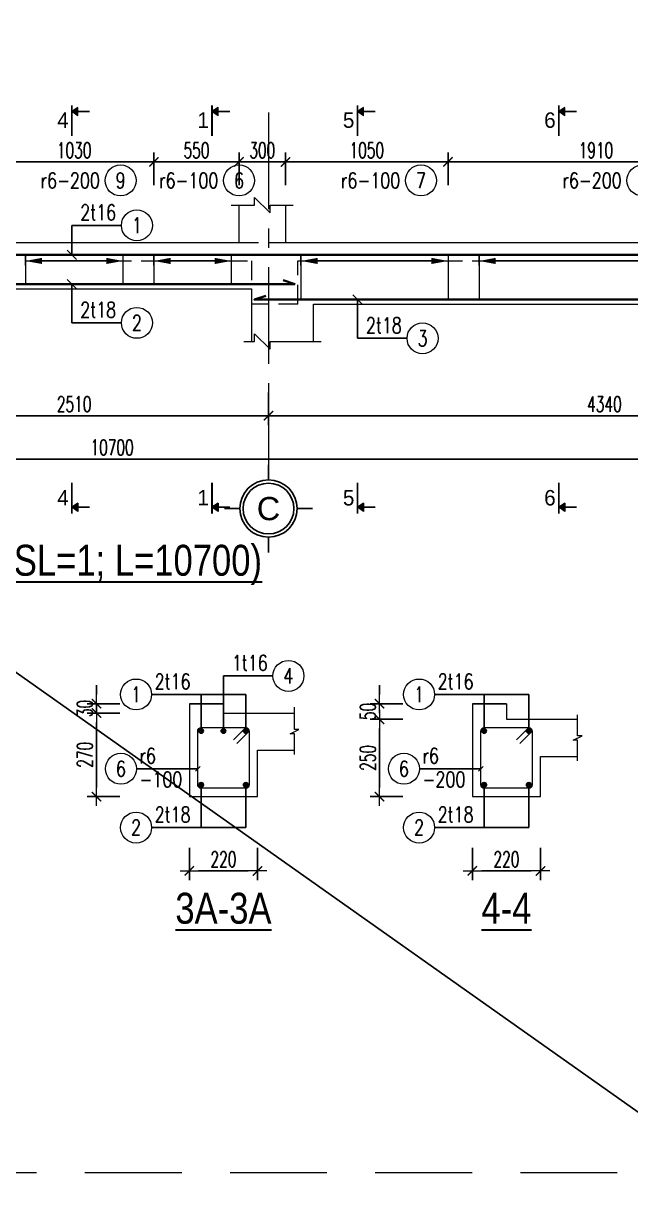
# Model space of a CAD drawing. Header units: millimetres. Extents: x -529861 to -223882, y -171969 to 61504.
# Drawn here: x -377019 to -373098, y -89836 to -82263 of the extents above; entities that cross this region are included whole.
import ezdxf
from ezdxf.enums import TextEntityAlignment as Align

# ---------------------------------------------------------------- set-up
doc = ezdxf.new("R2010")
doc.units = ezdxf.units.MM
doc.header["$LTSCALE"] = 5000
doc.linetypes.add('CENTER', pattern=[2, 1.25, -0.25, 0.25, -0.25])
doc.linetypes.add('HIDDEN', pattern=[0.375, 0.25, -0.125])
doc.layers.get('Defpoints').update_dxf_attribs({"color": 143})
for name, color, linetype, lineweight in [('dim', 8, 'Continuous', 18), ('kata_dim', 8, 'Continuous', 15), ('kata_grid', 8, 'CENTER', 5), ('kata_net khuat', 9, 'HIDDEN', 5), ('kata_net manh', 8, 'Continuous', 5), ('kata_net thay', 4, 'Continuous', 20), ('kata_text', 7, 'Continuous', 30), ('kata_thep chu', 1, 'Continuous', 35), ('kata_thep dai', 220, 'Continuous', 20)]:
    doc.layers.add(name, color=color, linetype=linetype, lineweight=lineweight)
doc.layers.add('KCS_Plotter', color=11, linetype='Continuous', plot=False)
doc.layers.add('text', color=255, linetype='Continuous')
doc.styles.add('AVANH', font='')
doc.styles.add('General text 1', font='')
doc.styles.add('kata_text', font='arial.ttf', dxfattribs={"width": 0.8})
doc.styles.add('vnsimpli', font='vnsimli.shx', dxfattribs={"width": 0.65})
doc.styles.get('AVANH').set_extended_font_data('.VnArialH')
doc.styles.get('General text 1').set_extended_font_data('.VnAvantH')
doc.dimstyles.new('kata_dim_20', dxfattribs={"dimscale": 20, "dimtxt": 2.5, "dimasz": 1.5, "dimexe": 1.5, "dimexo": 2.5, "dimtad": 1, "dimdec": 0, "dimzin": 0, "dimdsep": 46, "dimtxsty": 'vnsimpli', "dimblk": 'kata_block_ArchTick', "dimcen": 0.09, "dimdle": 1.2, "dimclrd": 8, "dimclre": 8, "dimclrt": 3, "dimadec": 0, "dimazin": 0, "dimtfac": 1, "dimtdec": 0, "dimtix": 1, "dimtofl": 0, "dimtmove": 0, "dimatfit": 3, "dimfxl": 3.75, "dimfxlon": 1, "dimtolj": 1, "dimtzin": 0, "dimarcsym": 0})
doc.dimstyles.new('kata_dim_40', dxfattribs={"dimscale": 40, "dimtxt": 2.5, "dimasz": 1.5, "dimexe": 1.5, "dimexo": 2.5, "dimtad": 1, "dimdec": 0, "dimzin": 0, "dimdsep": 46, "dimtxsty": 'vnsimpli', "dimblk": 'kata_block_ArchTick', "dimcen": 0.09, "dimdle": 1.2, "dimclrd": 8, "dimclre": 8, "dimclrt": 3, "dimadec": 0, "dimazin": 0, "dimtfac": 1, "dimtdec": 0, "dimtix": 1, "dimtofl": 0, "dimtmove": 0, "dimatfit": 3, "dimfxl": 3.75, "dimfxlon": 1, "dimtolj": 1, "dimtzin": 0, "dimarcsym": 0})
doc.dimstyles.new('kata_rai_thep', dxfattribs={"dimtxt": 2, "dimasz": 1, "dimexe": 0, "dimexo": 0, "dimtad": 1, "dimdec": 0, "dimzin": 12, "dimdsep": 46, "dimtxsty": 'kata_text', "dimblk": 'kata_block_RUNTIC', "dimcen": 0, "dimse1": 1, "dimse2": 1, "dimclrd": 6, "dimclre": 6, "dimclrt": 7, "dimadec": 0, "dimazin": 3, "dimtfac": 1, "dimtdec": 0, "dimtmove": 2, "dimatfit": 3, "dimldrblk": 'kata_block_LEADERTIC', "dimfxl": 1, "dimtolj": 1, "dimtzin": 0, "dimlwd": -1, "dimlwe": -1, "dimarcsym": 0})

# ---------------------------------------------------------------- blocks, each defined once
blk = doc.blocks.new('kata_block_TD')
at = {"color": 6, "linetype": 'ByBlock', "lineweight": -2, "style": 'kata_text', "width": 0.8}
blk.add_attdef('SECTDET2', text='', height=5, dxfattribs=at).set_placement((0, 7.97), align=Align.CENTER)
at = {"color": 0, "linetype": 'ByBlock', "lineweight": -2, "style": 'kata_text', "width": 0.8}
blk.add_attdef('SECTDET1', text='', height=5, dxfattribs=at).set_placement((0, 1.47), align=Align.CENTER)
blk = doc.blocks.new('kata_block_ArchTick')
at = {"color": 8}
blk.add_line((1, 0), (-1, 0), dxfattribs=at)
at = {"color": 8, "const_width": 0.15}
blk.add_lwpolyline([(-0.5, -0.5), (0.5, 0.5)], dxfattribs=at)
blk = doc.blocks.new('*D697')
at = {"layer": 'Defpoints', "color": 0, "linetype": 'ByBlock', "ltscale": 1500, "transparency": 16777216}
for p in [(-375326.2, -83157.4), (-375626.2, -83677.4), (-375326.2, -83677.4)]:
    blk.add_point(p, dxfattribs=at)
at = {"layer": 'kata_dim', "color": 8, "linetype": 'ByBlock', "lineweight": -2, "ltscale": 1500, "transparency": 16777216}
for p, q in [((-375626.2, -83307.4), (-375626.2, -83097.4)), ((-375326.2, -83307.4), (-375326.2, -83097.4)), ((-375566.2, -83157.4), (-375386.2, -83157.4))]:
    blk.add_line(p, q, dxfattribs=at)
at = {"layer": 'kata_dim', "color": 8, "linetype": 'ByBlock', "lineweight": -2, "ltscale": 1500, "transparency": 16777216, "xscale": 60, "yscale": 60, "zscale": 60, "rotation": 180}
blk.add_blockref('kata_block_ArchTick', (-375626.2, -83157.4), dxfattribs=at)
at = {"layer": 'kata_dim', "color": 8, "linetype": 'ByBlock', "lineweight": -2, "ltscale": 1500, "transparency": 16777216, "xscale": 60, "yscale": 60, "zscale": 60}
blk.add_blockref('kata_block_ArchTick', (-375326.2, -83157.4), dxfattribs=at)
at = {"layer": 'kata_dim', "color": 3, "linetype": 'ByBlock', "ltscale": 1500, "transparency": 16777216, "insert": (-375476.2, -83082.4), "char_height": 100, "attachment_point": 5, "style": 'vnsimpli'}
blk.add_mtext('\\A1;300', dxfattribs=at)
blk = doc.blocks.new('*D699')
at = {"layer": 'Defpoints', "color": 0, "linetype": 'ByBlock', "ltscale": 1500, "transparency": 16777216}
for p in [(-376176.2, -83157.4), (-377206.2, -83677.4), (-376176.2, -83677.4)]:
    blk.add_point(p, dxfattribs=at)
at = {"layer": 'kata_dim', "color": 8, "linetype": 'ByBlock', "lineweight": -2, "ltscale": 1500, "transparency": 16777216}
for p, q in [((-377206.2, -83307.4), (-377206.2, -83097.4)), ((-376176.2, -83307.4), (-376176.2, -83097.4)), ((-377146.2, -83157.4), (-376236.2, -83157.4))]:
    blk.add_line(p, q, dxfattribs=at)
at = {"layer": 'kata_dim', "color": 8, "linetype": 'ByBlock', "lineweight": -2, "ltscale": 1500, "transparency": 16777216, "xscale": 60, "yscale": 60, "zscale": 60, "rotation": 180}
blk.add_blockref('kata_block_ArchTick', (-377206.2, -83157.4), dxfattribs=at)
at = {"layer": 'kata_dim', "color": 8, "linetype": 'ByBlock', "lineweight": -2, "ltscale": 1500, "transparency": 16777216, "xscale": 60, "yscale": 60, "zscale": 60}
blk.add_blockref('kata_block_ArchTick', (-376176.2, -83157.4), dxfattribs=at)
at = {"layer": 'kata_dim', "color": 3, "linetype": 'ByBlock', "ltscale": 1500, "transparency": 16777216, "insert": (-376691.2, -83082.4), "char_height": 100, "attachment_point": 5, "style": 'vnsimpli'}
blk.add_mtext('\\A1;1030', dxfattribs=at)
blk = doc.blocks.new('*D700')
at = {"layer": 'Defpoints', "color": 0, "linetype": 'ByBlock', "ltscale": 1500, "transparency": 16777216}
for p in [(-375626.2, -83157.4), (-376176.2, -83677.4), (-375626.2, -83677.4)]:
    blk.add_point(p, dxfattribs=at)
at = {"layer": 'kata_dim', "color": 8, "linetype": 'ByBlock', "lineweight": -2, "ltscale": 1500, "transparency": 16777216}
for p, q in [((-376176.2, -83307.4), (-376176.2, -83097.4)), ((-375626.2, -83307.4), (-375626.2, -83097.4)), ((-376116.2, -83157.4), (-375686.2, -83157.4))]:
    blk.add_line(p, q, dxfattribs=at)
at = {"layer": 'kata_dim', "color": 8, "linetype": 'ByBlock', "lineweight": -2, "ltscale": 1500, "transparency": 16777216, "xscale": 60, "yscale": 60, "zscale": 60, "rotation": 180}
blk.add_blockref('kata_block_ArchTick', (-376176.2, -83157.4), dxfattribs=at)
at = {"layer": 'kata_dim', "color": 8, "linetype": 'ByBlock', "lineweight": -2, "ltscale": 1500, "transparency": 16777216, "xscale": 60, "yscale": 60, "zscale": 60}
blk.add_blockref('kata_block_ArchTick', (-375626.2, -83157.4), dxfattribs=at)
at = {"layer": 'kata_dim', "color": 3, "linetype": 'ByBlock', "ltscale": 1500, "transparency": 16777216, "insert": (-375901.2, -83082.4), "char_height": 100, "attachment_point": 5, "style": 'vnsimpli'}
blk.add_mtext('\\A1;550', dxfattribs=at)
blk = doc.blocks.new('*D702')
at = {"layer": 'Defpoints', "color": 0, "linetype": 'ByBlock', "ltscale": 1500, "transparency": 16777216}
for p in [(-374276.2, -83157.4), (-375326.2, -83677.4), (-374276.2, -83677.4)]:
    blk.add_point(p, dxfattribs=at)
at = {"layer": 'kata_dim', "color": 8, "linetype": 'ByBlock', "lineweight": -2, "ltscale": 1500, "transparency": 16777216}
for p, q in [((-375326.2, -83307.4), (-375326.2, -83097.4)), ((-374276.2, -83307.4), (-374276.2, -83097.4)), ((-375266.2, -83157.4), (-374336.2, -83157.4))]:
    blk.add_line(p, q, dxfattribs=at)
at = {"layer": 'kata_dim', "color": 8, "linetype": 'ByBlock', "lineweight": -2, "ltscale": 1500, "transparency": 16777216, "xscale": 60, "yscale": 60, "zscale": 60, "rotation": 180}
blk.add_blockref('kata_block_ArchTick', (-375326.2, -83157.4), dxfattribs=at)
at = {"layer": 'kata_dim', "color": 8, "linetype": 'ByBlock', "lineweight": -2, "ltscale": 1500, "transparency": 16777216, "xscale": 60, "yscale": 60, "zscale": 60}
blk.add_blockref('kata_block_ArchTick', (-374276.2, -83157.4), dxfattribs=at)
at = {"layer": 'kata_dim', "color": 3, "linetype": 'ByBlock', "ltscale": 1500, "transparency": 16777216, "insert": (-374801.2, -83082.4), "char_height": 100, "attachment_point": 5, "style": 'vnsimpli'}
blk.add_mtext('\\A1;1050', dxfattribs=at)
blk = doc.blocks.new('*D703')
at = {"layer": 'Defpoints', "color": 0, "linetype": 'ByBlock', "ltscale": 1500, "transparency": 16777216}
for p in [(-372366.2, -83157.4), (-374276.2, -83677.4), (-372366.2, -83677.4)]:
    blk.add_point(p, dxfattribs=at)
at = {"layer": 'kata_dim', "color": 8, "linetype": 'ByBlock', "lineweight": -2, "ltscale": 1500, "transparency": 16777216}
for p, q in [((-374276.2, -83307.4), (-374276.2, -83097.4)), ((-372366.2, -83307.4), (-372366.2, -83097.4)), ((-374216.2, -83157.4), (-372426.2, -83157.4))]:
    blk.add_line(p, q, dxfattribs=at)
at = {"layer": 'kata_dim', "color": 8, "linetype": 'ByBlock', "lineweight": -2, "ltscale": 1500, "transparency": 16777216, "xscale": 60, "yscale": 60, "zscale": 60, "rotation": 180}
blk.add_blockref('kata_block_ArchTick', (-374276.2, -83157.4), dxfattribs=at)
at = {"layer": 'kata_dim', "color": 8, "linetype": 'ByBlock', "lineweight": -2, "ltscale": 1500, "transparency": 16777216, "xscale": 60, "yscale": 60, "zscale": 60}
blk.add_blockref('kata_block_ArchTick', (-372366.2, -83157.4), dxfattribs=at)
at = {"layer": 'kata_dim', "color": 3, "linetype": 'ByBlock', "ltscale": 1500, "transparency": 16777216, "insert": (-373321.2, -83082.4), "char_height": 100, "attachment_point": 5, "style": 'vnsimpli'}
blk.add_mtext('\\A1;1910', dxfattribs=at)
blk = doc.blocks.new('*D707')
at = {"layer": 'Defpoints', "color": 0, "linetype": 'ByBlock', "ltscale": 1500, "transparency": 16777216}
for p in [(-381796.2, -84077.4), (-371096.2, -84118.6), (-371096.2, -85077.4)]:
    blk.add_point(p, dxfattribs=at)
at = {"layer": 'kata_dim', "color": 8, "linetype": 'ByBlock', "lineweight": -2, "ltscale": 1500, "transparency": 16777216}
for p, q in [((-381796.2, -84927.4), (-381796.2, -85137.4)), ((-371096.2, -84927.4), (-371096.2, -85137.4)), ((-381736.2, -85077.4), (-371156.2, -85077.4))]:
    blk.add_line(p, q, dxfattribs=at)
at = {"layer": 'kata_dim', "color": 8, "linetype": 'ByBlock', "lineweight": -2, "ltscale": 1500, "transparency": 16777216, "xscale": 60, "yscale": 60, "zscale": 60, "rotation": 180}
blk.add_blockref('kata_block_ArchTick', (-381796.2, -85077.4), dxfattribs=at)
at = {"layer": 'kata_dim', "color": 8, "linetype": 'ByBlock', "lineweight": -2, "ltscale": 1500, "transparency": 16777216, "xscale": 60, "yscale": 60, "zscale": 60}
blk.add_blockref('kata_block_ArchTick', (-371096.2, -85077.4), dxfattribs=at)
at = {"layer": 'kata_dim', "color": 3, "linetype": 'ByBlock', "ltscale": 1500, "transparency": 16777216, "insert": (-376446.2, -85002.4), "char_height": 100, "attachment_point": 5, "style": 'vnsimpli'}
blk.add_mtext('\\A1;10700', dxfattribs=at)
blk = doc.blocks.new('*D710')
at = {"layer": 'Defpoints', "color": 0, "linetype": 'ByBlock', "ltscale": 1500, "transparency": 16777216}
for p in [(-377946.2, -83977.4), (-375436.2, -83977.4), (-375436.2, -84797.4)]:
    blk.add_point(p, dxfattribs=at)
at = {"layer": 'kata_dim', "color": 8, "linetype": 'ByBlock', "lineweight": -2, "ltscale": 1500, "transparency": 16777216}
for p, q in [((-377946.2, -84647.4), (-377946.2, -84857.4)), ((-375436.2, -84647.4), (-375436.2, -84857.4)), ((-377886.2, -84797.4), (-375496.2, -84797.4))]:
    blk.add_line(p, q, dxfattribs=at)
at = {"layer": 'kata_dim', "color": 8, "linetype": 'ByBlock', "lineweight": -2, "ltscale": 1500, "transparency": 16777216, "xscale": 60, "yscale": 60, "zscale": 60, "rotation": 180}
blk.add_blockref('kata_block_ArchTick', (-377946.2, -84797.4), dxfattribs=at)
at = {"layer": 'kata_dim', "color": 8, "linetype": 'ByBlock', "lineweight": -2, "ltscale": 1500, "transparency": 16777216, "xscale": 60, "yscale": 60, "zscale": 60}
blk.add_blockref('kata_block_ArchTick', (-375436.2, -84797.4), dxfattribs=at)
at = {"layer": 'kata_dim', "color": 3, "linetype": 'ByBlock', "ltscale": 1500, "transparency": 16777216, "insert": (-376691.2, -84722.4), "char_height": 100, "attachment_point": 5, "style": 'vnsimpli'}
blk.add_mtext('\\A1;2510', dxfattribs=at)
blk = doc.blocks.new('kata_block_GRID')
at = {"layer": 'dim', "color": 250, "linetype": 'Continuous', "lineweight": -3}
for p, q in [((0, 4.62), (0, 7.08)), ((-4.63, 0), (-7.09, 0)), ((4.63, 0), (7.09, 0)), ((0, -4.63), (0, -7.09))]:
    blk.add_line(p, q, dxfattribs=at)
at = {"layer": 'dim', "color": 250, "linetype": 'Continuous', "lineweight": -3, "extrusion": (0, 0, -1)}
blk.add_ellipse((0, 0), major_axis=(-4.63, 0), ratio=1, start_param=3.141414, end_param=9.424599, dxfattribs=at)
at = {"layer": 'dim', "color": 9, "linetype": 'Continuous', "lineweight": -3, "extrusion": (0, 0, -1)}
blk.add_ellipse((0, 0), major_axis=(-4.1, 0), ratio=1, start_param=3.140844, end_param=9.424029, dxfattribs=at)
at = {"layer": 'text', "color": 33, "style": 'AVANH'}
blk.add_attdef('GRID', text='', height=3.75, dxfattribs=at).set_placement((0, 0), align=Align.MIDDLE)
blk = doc.blocks.new('*D711')
at = {"layer": 'Defpoints', "color": 0, "linetype": 'ByBlock', "ltscale": 1500, "transparency": 16777216}
for p in [(-375436.2, -84077.4), (-371096.2, -84150), (-371096.2, -84797.4)]:
    blk.add_point(p, dxfattribs=at)
at = {"layer": 'kata_dim', "color": 8, "linetype": 'ByBlock', "lineweight": -2, "ltscale": 1500, "transparency": 16777216}
for p, q in [((-375436.2, -84647.4), (-375436.2, -84857.4)), ((-371096.2, -84647.4), (-371096.2, -84857.4)), ((-375376.2, -84797.4), (-371156.2, -84797.4))]:
    blk.add_line(p, q, dxfattribs=at)
at = {"layer": 'kata_dim', "color": 8, "linetype": 'ByBlock', "lineweight": -2, "ltscale": 1500, "transparency": 16777216, "xscale": 60, "yscale": 60, "zscale": 60, "rotation": 180}
blk.add_blockref('kata_block_ArchTick', (-375436.2, -84797.4), dxfattribs=at)
at = {"layer": 'kata_dim', "color": 8, "linetype": 'ByBlock', "lineweight": -2, "ltscale": 1500, "transparency": 16777216, "xscale": 60, "yscale": 60, "zscale": 60}
blk.add_blockref('kata_block_ArchTick', (-371096.2, -84797.4), dxfattribs=at)
at = {"layer": 'kata_dim', "color": 3, "linetype": 'ByBlock', "ltscale": 1500, "transparency": 16777216, "insert": (-373266.2, -84722.4), "char_height": 100, "attachment_point": 5, "style": 'vnsimpli'}
blk.add_mtext('\\A1;4340', dxfattribs=at)
blk = doc.blocks.new('kata_block_RUNTIC')
at = {"layer": 'kata_dim', "color": 6}
blk.add_line((0, 0.75), (0, -0.75), dxfattribs=at)
blk.add_lwpolyline([(0, 0, 0, 1, 0), (-2.7, 0, 1, 1, 0)], format="xyseb", dxfattribs=at)
blk = doc.blocks.new('*D716')
at = {"layer": 'Defpoints', "color": 6, "linetype": 'ByBlock', "ltscale": 1500, "transparency": 16777216}
blk.add_line((-376966.2, -83797.4), (-376416.2, -83797.4), dxfattribs=at)
at = {"layer": 'Defpoints', "color": 0, "linetype": 'ByBlock', "ltscale": 1500, "transparency": 16777216}
for p in [(-377006.2, -83797.4), (-376376.2, -83797.4), (-376376.2, -83797.4)]:
    blk.add_point(p, dxfattribs=at)
at = {"layer": 'Defpoints', "color": 6, "linetype": 'ByBlock', "ltscale": 1500, "transparency": 16777216, "xscale": 40, "yscale": 40, "zscale": 40, "rotation": 180}
blk.add_blockref('kata_block_RUNTIC', (-377006.2, -83797.4), dxfattribs=at)
at = {"layer": 'Defpoints', "color": 6, "linetype": 'ByBlock', "ltscale": 1500, "transparency": 16777216, "xscale": 40, "yscale": 40, "zscale": 40}
blk.add_blockref('kata_block_RUNTIC', (-376376.2, -83797.4), dxfattribs=at)
blk = doc.blocks.new('kata_block_LEADERTIC')
at = {"layer": 'kata_dim', "color": 6}
blk.add_lwpolyline([(0, 0, 0, 1, 0), (-2.7, 0, 1, 1, 0)], format="xyseb", dxfattribs=at)
blk = doc.blocks.new('*D717')
at = {"layer": 'Defpoints', "color": 6, "linetype": 'ByBlock', "ltscale": 1500, "transparency": 16777216}
blk.add_line((-376136.2, -83797.4), (-375716.2, -83797.4), dxfattribs=at)
at = {"layer": 'Defpoints', "color": 0, "linetype": 'ByBlock', "ltscale": 1500, "transparency": 16777216}
for p in [(-376176.2, -83797.4), (-375676.2, -83797.4), (-375676.2, -83797.4)]:
    blk.add_point(p, dxfattribs=at)
at = {"layer": 'Defpoints', "color": 6, "linetype": 'ByBlock', "ltscale": 1500, "transparency": 16777216, "xscale": 40, "yscale": 40, "zscale": 40, "rotation": 180}
blk.add_blockref('kata_block_RUNTIC', (-376176.2, -83797.4), dxfattribs=at)
at = {"layer": 'Defpoints', "color": 6, "linetype": 'ByBlock', "ltscale": 1500, "transparency": 16777216, "xscale": 40, "yscale": 40, "zscale": 40}
blk.add_blockref('kata_block_RUNTIC', (-375676.2, -83797.4), dxfattribs=at)
blk = doc.blocks.new('*D718')
at = {"layer": 'Defpoints', "color": 6, "linetype": 'ByBlock', "ltscale": 1500, "transparency": 16777216}
blk.add_line((-375186.2, -83797.4), (-374316.2, -83797.4), dxfattribs=at)
at = {"layer": 'Defpoints', "color": 0, "linetype": 'ByBlock', "ltscale": 1500, "transparency": 16777216}
for p in [(-375226.2, -83797.4), (-374276.2, -83797.4), (-374276.2, -83797.4)]:
    blk.add_point(p, dxfattribs=at)
at = {"layer": 'Defpoints', "color": 6, "linetype": 'ByBlock', "ltscale": 1500, "transparency": 16777216, "xscale": 40, "yscale": 40, "zscale": 40, "rotation": 180}
blk.add_blockref('kata_block_RUNTIC', (-375226.2, -83797.4), dxfattribs=at)
at = {"layer": 'Defpoints', "color": 6, "linetype": 'ByBlock', "ltscale": 1500, "transparency": 16777216, "xscale": 40, "yscale": 40, "zscale": 40}
blk.add_blockref('kata_block_RUNTIC', (-374276.2, -83797.4), dxfattribs=at)
blk = doc.blocks.new('*D719')
at = {"layer": 'Defpoints', "color": 6, "linetype": 'ByBlock', "ltscale": 1500, "transparency": 16777216}
blk.add_line((-374036.2, -83797.4), (-372606.2, -83797.4), dxfattribs=at)
at = {"layer": 'Defpoints', "color": 0, "linetype": 'ByBlock', "ltscale": 1500, "transparency": 16777216}
for p in [(-374076.2, -83797.4), (-372566.2, -83797.4), (-372566.2, -83797.4)]:
    blk.add_point(p, dxfattribs=at)
at = {"layer": 'Defpoints', "color": 6, "linetype": 'ByBlock', "ltscale": 1500, "transparency": 16777216, "xscale": 40, "yscale": 40, "zscale": 40, "rotation": 180}
blk.add_blockref('kata_block_RUNTIC', (-374076.2, -83797.4), dxfattribs=at)
at = {"layer": 'Defpoints', "color": 6, "linetype": 'ByBlock', "ltscale": 1500, "transparency": 16777216, "xscale": 40, "yscale": 40, "zscale": 40}
blk.add_blockref('kata_block_RUNTIC', (-372566.2, -83797.4), dxfattribs=at)
blk = doc.blocks.new('*U54')
blk.add_circle((2.5, 0), 2.5)
at = {"layer": 'kata_text', "color": 3, "style": 'vnsimpli', "width": 0.75}
blk.add_attdef('DK2', text='', height=2.5, dxfattribs=at).set_placement((-0.85, 0.85), align=Align.RIGHT)
at = {"layer": 'kata_text', "color": 7, "style": 'vnsimpli', "width": 0.75}
blk.add_attdef('SH3', text='', height=2.5, dxfattribs=at).set_placement((2.5, 0), align=Align.MIDDLE)
blk = doc.blocks.new('*U87')
blk.add_circle((2.5, 0), 2.5)
at = {"layer": 'kata_text', "color": 3, "style": 'vnsimpli', "width": 0.75}
blk.add_attdef('DKKC2', text='', height=2.5, dxfattribs=at).set_placement((-0.85, -1.25), align=Align.RIGHT)
at = {"layer": 'kata_text', "color": 7, "style": 'vnsimpli', "width": 0.75}
blk.add_attdef('SH3', text='', height=2.5, dxfattribs=at).set_placement((2.5, 0), align=Align.MIDDLE)
blk = doc.blocks.new('kata_block_SECBAL')
blk.add_hatch(color=2).paths.add_polyline_path([(0.99, 3.81), (0, 3.13), (0.99, 2.46)])
at = {"color": 2}
for p, q in [((0.99, 3.81), (0, 3.13)), ((0.99, 2.46), (0.99, 3.81)), ((0.99, 2.46), (0, 3.13))]:
    blk.add_line(p, q, dxfattribs=at)
at = {"color": 2, "const_width": 0.3}
for points in [[(0, -0.8), (0, 4.16)], [(0.99, 3.13), (2.89, 3.13)]]:
    blk.add_lwpolyline(points, dxfattribs=at)
at = {"color": 2, "linetype": 'ByBlock', "lineweight": -2, "style": 'General text 1'}
blk.add_attdef('DETAIL', text='', height=2.5, dxfattribs=at).set_placement((-0.5, 1.75), align=Align.MIDDLE_RIGHT)
blk = doc.blocks.new('*U88')
blk.add_hatch(color=2).paths.add_polyline_path([(0.99, -0.45), (0, 0.22), (0.99, 0.9)])
at = {"color": 2}
for p, q in [((0.99, 0.9), (0, 0.22)), ((0.99, -0.45), (0, 0.22)), ((0.99, 0.9), (0.99, -0.45))]:
    blk.add_line(p, q, dxfattribs=at)
at = {"color": 2, "const_width": 0.3}
for points in [[(0, 4.16), (0, -0.8)], [(0.99, 0.22), (2.89, 0.22)]]:
    blk.add_lwpolyline(points, dxfattribs=at)
at = {"color": 2, "linetype": 'ByBlock', "lineweight": -2, "style": 'General text 1'}
blk.add_attdef('DETAIL', text='', height=2.5, dxfattribs=at).set_placement((-0.5, 1.75), align=Align.MIDDLE_RIGHT)
blk = doc.blocks.new('*D734')
at = {"layer": 'Defpoints', "color": 0, "linetype": 'ByBlock', "ltscale": 1500, "transparency": 16777216}
for p in [(-376547.1, -86718.6), (-375727.1, -86718.6), (-375947.1, -87258.6)]:
    blk.add_point(p, dxfattribs=at)
at = {"layer": 'kata_dim', "color": 8, "linetype": 'ByBlock', "lineweight": -2, "ltscale": 1500, "transparency": 16777216}
for p, q in [((-376397.1, -86718.6), (-376607.1, -86718.6)), ((-376547.1, -87198.6), (-376547.1, -86778.6)), ((-376397.1, -87258.6), (-376607.1, -87258.6))]:
    blk.add_line(p, q, dxfattribs=at)
at = {"layer": 'kata_dim', "color": 8, "linetype": 'ByBlock', "lineweight": -2, "ltscale": 1500, "transparency": 16777216, "xscale": 60, "yscale": 60, "zscale": 60}
for p, rotation in [((-376547.1, -86718.6), 90), ((-376547.1, -87258.6), 270)]:
    blk.add_blockref('kata_block_ArchTick', p, dxfattribs=dict(at, rotation=rotation))
at = {"layer": 'kata_dim', "color": 3, "linetype": 'ByBlock', "ltscale": 1500, "transparency": 16777216, "insert": (-376622.1, -86988.6), "char_height": 100, "attachment_point": 5, "rotation": 90, "style": 'vnsimpli'}
blk.add_mtext('\\A1;270', dxfattribs=at)
blk = doc.blocks.new('kata_block_THEP')
at = {"layer": 'kata_thep chu', "color": 0}
for p, q in [((-0.5, 0), (0.5, 0)), ((-0.35, 0.35), (0.35, -0.35)), ((0.35, 0.35), (-0.35, -0.35)), ((0, 0.5), (0, -0.5))]:
    blk.add_line(p, q, dxfattribs=at)
at = {"layer": 'kata_thep chu', "color": 0, "const_width": 0.0833}
blk.add_lwpolyline([(-0.5, 0, 1), (0.5, 0, 1), (-0.5, 0, 1)], format="xyb", dxfattribs=at)
blk = doc.blocks.new('*U68')
blk.add_circle((-2.5, 0), 2.5)
at = {"layer": 'kata_text', "color": 3, "style": 'vnsimpli', "width": 0.75}
blk.add_attdef('DK1', (0.5, 0.85), '', height=2.5, dxfattribs=at)
at = {"layer": 'kata_text', "color": 7, "style": 'vnsimpli', "width": 0.75}
blk.add_attdef('SH2', text='', height=2.5, dxfattribs=at).set_placement((-2.5, 0), align=Align.MIDDLE)
blk = doc.blocks.new('*U70')
blk.add_circle((-2.5, 0), 2.5)
at = {"layer": 'kata_text', "color": 3, "style": 'vnsimpli', "width": 0.75}
for tag, p in [('DK1', (0.5, 0.85)), ('KC1', (0.5, -2.97))]:
    blk.add_attdef(tag, p, '', height=2.5, dxfattribs=at)
at = {"layer": 'kata_text', "color": 7, "style": 'vnsimpli', "width": 0.75}
blk.add_attdef('SH2', text='', height=2.5, dxfattribs=at).set_placement((-2.5, 0), align=Align.MIDDLE)
blk = doc.blocks.new('*D733')
at = {"layer": 'Defpoints', "color": 0, "linetype": 'ByBlock', "ltscale": 1500, "transparency": 16777216}
for p in [(-376547.1, -86658.6), (-375947.1, -86658.6), (-375727.1, -86718.6)]:
    blk.add_point(p, dxfattribs=at)
at = {"layer": 'kata_dim', "color": 8, "linetype": 'ByBlock', "lineweight": -2, "ltscale": 1500, "transparency": 16777216}
for p, q in [((-376547.1, -86598.6), (-376547.1, -86538.6)), ((-376397.1, -86658.6), (-376607.1, -86658.6)), ((-376397.1, -86718.6), (-376607.1, -86718.6)), ((-376547.1, -86778.6), (-376547.1, -86838.6))]:
    blk.add_line(p, q, dxfattribs=at)
at = {"layer": 'kata_dim', "color": 8, "linetype": 'ByBlock', "lineweight": -2, "ltscale": 1500, "transparency": 16777216, "xscale": 60, "yscale": 60, "zscale": 60}
for p, rotation in [((-376547.1, -86658.6), 270), ((-376547.1, -86718.6), 90)]:
    blk.add_blockref('kata_block_ArchTick', p, dxfattribs=dict(at, rotation=rotation))
at = {"layer": 'kata_dim', "color": 3, "linetype": 'ByBlock', "ltscale": 1500, "transparency": 16777216, "insert": (-376622.1, -86688.6), "char_height": 100, "attachment_point": 5, "rotation": 90, "style": 'vnsimpli'}
blk.add_mtext('\\A1;30', dxfattribs=at)
blk = doc.blocks.new('*D735')
at = {"layer": 'Defpoints', "color": 0, "linetype": 'ByBlock', "ltscale": 1500, "transparency": 16777216}
for p in [(-375947.1, -87018.6), (-375507.1, -86978.6), (-375507.1, -87738.6)]:
    blk.add_point(p, dxfattribs=at)
at = {"layer": 'kata_dim', "color": 8, "linetype": 'ByBlock', "lineweight": -2, "ltscale": 1500, "transparency": 16777216}
for p, q in [((-375947.1, -87588.6), (-375947.1, -87798.6)), ((-375507.1, -87588.6), (-375507.1, -87798.6)), ((-375887.1, -87738.6), (-375567.1, -87738.6))]:
    blk.add_line(p, q, dxfattribs=at)
at = {"layer": 'kata_dim', "color": 8, "linetype": 'ByBlock', "lineweight": -2, "ltscale": 1500, "transparency": 16777216, "xscale": 60, "yscale": 60, "zscale": 60, "rotation": 180}
blk.add_blockref('kata_block_ArchTick', (-375947.1, -87738.6), dxfattribs=at)
at = {"layer": 'kata_dim', "color": 8, "linetype": 'ByBlock', "lineweight": -2, "ltscale": 1500, "transparency": 16777216, "xscale": 60, "yscale": 60, "zscale": 60}
blk.add_blockref('kata_block_ArchTick', (-375507.1, -87738.6), dxfattribs=at)
at = {"layer": 'kata_dim', "color": 3, "linetype": 'ByBlock', "ltscale": 1500, "transparency": 16777216, "insert": (-375727.1, -87663.6), "char_height": 100, "attachment_point": 5, "style": 'vnsimpli'}
blk.add_mtext('\\A1;220', dxfattribs=at)
blk = doc.blocks.new('*D737')
at = {"layer": 'Defpoints', "color": 0, "linetype": 'ByBlock', "ltscale": 1500, "transparency": 16777216}
for p in [(-374119.2, -87258.6), (-373679.2, -87258.6), (-373679.2, -87738.6)]:
    blk.add_point(p, dxfattribs=at)
at = {"layer": 'kata_dim', "color": 8, "linetype": 'ByBlock', "lineweight": -2, "ltscale": 1500, "transparency": 16777216}
for p, q in [((-374119.2, -87588.6), (-374119.2, -87798.6)), ((-373679.2, -87588.6), (-373679.2, -87798.6)), ((-374059.2, -87738.6), (-373739.2, -87738.6))]:
    blk.add_line(p, q, dxfattribs=at)
at = {"layer": 'kata_dim', "color": 8, "linetype": 'ByBlock', "lineweight": -2, "ltscale": 1500, "transparency": 16777216, "xscale": 60, "yscale": 60, "zscale": 60, "rotation": 180}
blk.add_blockref('kata_block_ArchTick', (-374119.2, -87738.6), dxfattribs=at)
at = {"layer": 'kata_dim', "color": 8, "linetype": 'ByBlock', "lineweight": -2, "ltscale": 1500, "transparency": 16777216, "xscale": 60, "yscale": 60, "zscale": 60}
blk.add_blockref('kata_block_ArchTick', (-373679.2, -87738.6), dxfattribs=at)
at = {"layer": 'kata_dim', "color": 3, "linetype": 'ByBlock', "ltscale": 1500, "transparency": 16777216, "insert": (-373899.2, -87663.6), "char_height": 100, "attachment_point": 5, "style": 'vnsimpli'}
blk.add_mtext('\\A1;220', dxfattribs=at)
blk = doc.blocks.new('*D738')
at = {"layer": 'Defpoints', "color": 0, "linetype": 'ByBlock', "ltscale": 1500, "transparency": 16777216}
for p in [(-374719.2, -86758.6), (-373899.2, -86758.6), (-374119.2, -87258.6)]:
    blk.add_point(p, dxfattribs=at)
at = {"layer": 'kata_dim', "color": 8, "linetype": 'ByBlock', "lineweight": -2, "ltscale": 1500, "transparency": 16777216}
for p, q in [((-374569.2, -86758.6), (-374779.2, -86758.6)), ((-374719.2, -87198.6), (-374719.2, -86818.6)), ((-374569.2, -87258.6), (-374779.2, -87258.6))]:
    blk.add_line(p, q, dxfattribs=at)
at = {"layer": 'kata_dim', "color": 8, "linetype": 'ByBlock', "lineweight": -2, "ltscale": 1500, "transparency": 16777216, "xscale": 60, "yscale": 60, "zscale": 60}
for p, rotation in [((-374719.2, -86758.6), 90), ((-374719.2, -87258.6), 270)]:
    blk.add_blockref('kata_block_ArchTick', p, dxfattribs=dict(at, rotation=rotation))
at = {"layer": 'kata_dim', "color": 3, "linetype": 'ByBlock', "ltscale": 1500, "transparency": 16777216, "insert": (-374794.2, -87008.6), "char_height": 100, "attachment_point": 5, "rotation": 90, "style": 'vnsimpli'}
blk.add_mtext('\\A1;250', dxfattribs=at)
blk = doc.blocks.new('*D736')
at = {"layer": 'Defpoints', "color": 0, "linetype": 'ByBlock', "ltscale": 1500, "transparency": 16777216}
for p in [(-374719.2, -86658.6), (-374119.2, -86658.6), (-373899.2, -86758.6)]:
    blk.add_point(p, dxfattribs=at)
at = {"layer": 'kata_dim', "color": 8, "linetype": 'ByBlock', "lineweight": -2, "ltscale": 1500, "transparency": 16777216}
for p, q in [((-374719.2, -86598.6), (-374719.2, -86538.6)), ((-374569.2, -86658.6), (-374779.2, -86658.6)), ((-374569.2, -86758.6), (-374779.2, -86758.6)), ((-374719.2, -86818.6), (-374719.2, -86878.6))]:
    blk.add_line(p, q, dxfattribs=at)
at = {"layer": 'kata_dim', "color": 8, "linetype": 'ByBlock', "lineweight": -2, "ltscale": 1500, "transparency": 16777216, "xscale": 60, "yscale": 60, "zscale": 60}
for p, rotation in [((-374719.2, -86658.6), 270), ((-374719.2, -86758.6), 90)]:
    blk.add_blockref('kata_block_ArchTick', p, dxfattribs=dict(at, rotation=rotation))
at = {"layer": 'kata_dim', "color": 3, "linetype": 'ByBlock', "ltscale": 1500, "transparency": 16777216, "insert": (-374794.2, -86708.6), "char_height": 100, "attachment_point": 5, "rotation": 90, "style": 'vnsimpli'}
blk.add_mtext('\\A1;50', dxfattribs=at)

msp = doc.modelspace()

# ---------------------------------------------------------------- linework, layer by layer
at = {"layer": 'kata_dim', "linetype": 'ByBlock', "ltscale": 1500}
for points in [[(-375676.23, -83437.4), (-375526.23, -83437.4), (-375526.23, -83387.4), (-375426.23, -83487.4), (-375426.23, -83437.4), (-375276.23, -83437.4)], [(-375596.23, -84317.4), (-375526.23, -84317.4), (-375526.23, -84267.4), (-375426.23, -84367.4), (-375426.23, -84317.4), (-375096.23, -84317.4)]]:
    msp.add_lwpolyline(points, dxfattribs=at)
at = {"layer": 'kata_grid', "ltscale": 0.1}
msp.add_line((-375436.23, -82837.4), (-375436.23, -85117.4), dxfattribs=at)
at = {"layer": 'kata_net khuat', "ltscale": 0.1}
for p, q in [((-375626.23, -83677.4), (-375326.23, -83677.4)), ((-375246.23, -84077.4), (-375546.23, -84077.4))]:
    msp.add_line(p, q, dxfattribs=at)
at = {"layer": 'kata_net khuat', "ltscale": 0.5}
msp.add_line((-382246.51, -89687.77), (-364984.01, -89687.77), dxfattribs=at)
at = {"layer": 'kata_net khuat', "ltscale": 0.1}
for points in [[(-377946.23, -83977.4), (-377946.23, -83797.4), (-375546.23, -83797.4), (-375546.23, -84077.4)], [(-375246.23, -84077.4), (-375246.23, -83797.4), (-371316.23, -83797.4), (-371316.23, -84077.4)]]:
    msp.add_lwpolyline(points, dxfattribs=at)
at = {"layer": 'kata_net manh', "linetype": 'ByBlock', "ltscale": 1500}
for points in [[(-375267.08, -86986.6), (-375267.08, -86853.66), (-375295.08, -86853.66), (-375239.08, -86825.66), (-375267.08, -86825.66), (-375267.08, -86679.8)], [(-373439.21, -87026.6), (-373439.21, -86893.66), (-373467.21, -86893.66), (-373411.21, -86865.66), (-373439.21, -86865.66), (-373439.21, -86730.6)]]:
    msp.add_lwpolyline(points, dxfattribs=at)
at = {"layer": 'kata_net thay', "linetype": 'ByBlock', "ltscale": 1500}
for points in [[(-377756.23, -83437.4), (-377756.23, -83677.4), (-375626.23, -83677.4), (-375626.23, -83437.4)], [(-375326.23, -83437.4), (-375326.23, -83677.4), (-371096.23, -83677.4), (-371096.23, -84077.4), (-371096.23, -84077.4), (-371096.23, -84317.4)], [(-377946.23, -84317.4), (-377946.23, -83977.4), (-375546.23, -83977.4), (-375546.23, -84317.4)], [(-375146.23, -84317.4), (-375146.23, -84077.4), (-371316.23, -84077.4), (-371316.23, -84317.4)], [(-375727.08, -86658.6), (-375947.08, -86658.6), (-375947.08, -87258.6), (-375507.08, -87258.6), (-375507.08, -86958.6), (-375267.08, -86958.6)], [(-375947.08, -86658.6), (-375727.08, -86658.6), (-375727.08, -86718.6), (-375267.08, -86718.6)], [(-373899.21, -86658.6), (-374119.21, -86658.6), (-374119.21, -87258.6), (-373679.21, -87258.6), (-373679.21, -86998.6), (-373439.21, -86998.6)], [(-374119.21, -86658.6), (-373899.21, -86658.6), (-373899.21, -86758.6), (-373439.21, -86758.6)]]:
    msp.add_lwpolyline(points, dxfattribs=at)
at = {"layer": 'kata_thep chu', "linetype": 'ByBlock', "ltscale": 1500}
msp.add_lwpolyline([(-381741.23, -83957.4), (-381766.23, -84032.4), (-381766.23, -83777.4, -0.4142136), (-381746.23, -83757.4), (-371146.23, -83757.4, -0.4142136), (-371126.23, -83777.4), (-371126.23, -84132.4), (-371151.23, -84057.4)], format="xyb", dxfattribs=at)
for points in [[(-381681.23, -83922.4), (-381756.23, -83947.4), (-375266.23, -83947.4), (-375341.23, -83922.4)], [(-375452.45, -84022.4), (-375527.45, -84047.4), (-371126.23, -84047.4), (-371201.23, -84022.4)]]:
    msp.add_lwpolyline(points, dxfattribs=at)
at = {"layer": 'kata_thep dai', "linetype": 'ByBlock', "ltscale": 30}
for p, q in [((-377006.23, -83757.4), (-377006.23, -83950.4)), ((-376376.23, -83757.4), (-376376.23, -83950.4)), ((-376176.23, -83757.4), (-376176.23, -83950.4)), ((-375676.23, -83757.4), (-375676.23, -83950.4)), ((-375226.23, -83757.4), (-375226.23, -84050.4)), ((-374276.23, -83757.4), (-374276.23, -84050.4)), ((-374076.23, -83757.4), (-374076.23, -84050.4))]:
    msp.add_line(p, q, dxfattribs=at)
at = {"layer": 'kata_thep dai', "linetype": 'ByBlock', "ltscale": 1500}
for points in [[(-375663.08, -86892.6), (-375583.08, -86812.6, -0.4142136), (-375561.08, -86834.6), (-375561.08, -87182.6, -0.4142136), (-375583.08, -87204.6), (-375871.08, -87204.6, -0.4142136), (-375893.08, -87182.6), (-375893.08, -86834.6, -0.4142136), (-375871.08, -86812.6), (-375583.08, -86812.6, -0.4142136), (-375561.08, -86834.6), (-375641.08, -86914.6)], [(-373835.21, -86892.6), (-373755.21, -86812.6, -0.4142136), (-373733.21, -86834.6), (-373733.21, -87182.6, -0.4142136), (-373755.21, -87204.6), (-374043.21, -87204.6, -0.4142136), (-374065.21, -87182.6), (-374065.21, -86834.6, -0.4142136), (-374043.21, -86812.6), (-373755.21, -86812.6, -0.4142136), (-373733.21, -86834.6), (-373813.21, -86914.6)]]:
    msp.add_lwpolyline(points, format="xyb", dxfattribs=at)
at = {"layer": 'KCS_Plotter', "linetype": 'ByBlock', "ltscale": 1500}
msp.add_line((-382996.51, -82262.77), (-361996.51, -97112.77), dxfattribs=at)

# ---------------------------------------------------------------- block references
at = {"layer": 'kata_dim', "color": 2, "linetype": 'ByBlock', "ltscale": 1500, "xscale": 40, "yscale": 40, "zscale": 40}
for name, p, values in [('kata_block_SECBAL', (-376706.23, -82957.4), {'DETAIL': '4'}), ('kata_block_SECBAL', (-375801.23, -82957.4), {'DETAIL': '1'}), ('kata_block_SECBAL', (-374861.23, -82957.4), {'DETAIL': '5'}), ('kata_block_SECBAL', (-373561.23, -82957.4), {'DETAIL': '6'}), ('*U88', (-376706.23, -85397.4), {'DETAIL': '4'}), ('*U88', (-375801.23, -85397.4), {'DETAIL': '1'}), ('*U88', (-374861.23, -85397.4), {'DETAIL': '5'}), ('*U88', (-373561.23, -85397.4), {'DETAIL': '6'})]:
    msp.add_blockref(name, p, dxfattribs=at).add_auto_attribs(values)
at = {"layer": 'kata_dim', "linetype": 'ByBlock', "ltscale": 1500, "xscale": 40, "yscale": 40, "zscale": 40}
msp.add_blockref('kata_block_GRID', (-375436.11, -85397.4), dxfattribs=at).add_auto_attribs({'GRID': 'C'})
at = {"layer": 'kata_net manh', "linetype": 'ByBlock', "ltscale": 1500, "xscale": 40, "yscale": 40, "zscale": 40}
for name, p, values in [('*U87', (-376491.23, -83277.4), {'SH3': '9', 'DKKC2': 'r6-200'}), ('*U87', (-375726.23, -83277.4), {'SH3': '6', 'DKKC2': 'r6-100'}), ('*U87', (-374551.23, -83277.4), {'SH3': '7', 'DKKC2': 'r6-100'}), ('*U87', (-373121.23, -83277.4), {'SH3': '7', 'DKKC2': 'r6-200'}), ('*U54', (-376386.23, -83567.4), {'SH3': '1', 'DK2': '2t16'}), ('*U54', (-376386.23, -84197.4), {'SH3': '2', 'DK2': '2t18'}), ('*U54', (-374541.23, -84297.4), {'SH3': '3', 'DK2': '2t18'}), ('*U54', (-375407.08, -86478.6), {'SH3': '4', 'DK2': '1t16'}), ('*U68', (-376191.08, -86598.6), {'SH2': '1', 'DK1': '2t16'}), ('*U68', (-374363.21, -86598.6), {'SH2': '1', 'DK1': '2t16'}), ('*U70', (-376289.08, -87078.6), {'SH2': '6', 'DK1': 'r6', 'KC1': '-100'}), ('*U70', (-374461.21, -87078.6), {'SH2': '6', 'DK1': 'r6', 'KC1': '-200'}), ('*U68', (-376191.08, -87458.6), {'SH2': '2', 'DK1': '2t18'}), ('*U68', (-374363.21, -87458.6), {'SH2': '2', 'DK1': '2t18'})]:
    msp.add_blockref(name, p, dxfattribs=at).add_auto_attribs(values)
at = {"layer": 'kata_text', "linetype": 'ByBlock', "ltscale": 1500}
ref = msp.add_blockref('kata_block_TD', (-376577.65, -85890.11), dxfattribs=dict(at, xscale=40, yscale=40, zscale=40))
ref.add_attrib('SECTDET1', '%%uB4.5 (SL=1; L=10700)', dxfattribs={"layer": '0', "color": 0, "linetype": 'ByBlock', "lineweight": -2, "height": 200, "style": 'kata_text', "width": 0.8}).set_placement((-376577.65, -85831.28), align=Align.CENTER)
ref = msp.add_blockref('kata_block_TD', (-375727.08, -88138.6), dxfattribs=dict(at, xscale=40, yscale=40, zscale=40))
ref.add_attrib('SECTDET1', '%%u3A-3A', dxfattribs={"layer": '0', "color": 0, "linetype": 'ByBlock', "lineweight": -2, "height": 200, "style": 'kata_text', "width": 0.8}).set_placement((-375727.08, -88079.77), align=Align.CENTER)
ref = msp.add_blockref('kata_block_TD', (-373899.21, -88138.6), dxfattribs=dict(at, xscale=40, yscale=40, zscale=40))
ref.add_attrib('SECTDET1', '%%u4-4', dxfattribs={"layer": '0', "color": 0, "linetype": 'ByBlock', "lineweight": -2, "height": 200, "style": 'kata_text', "width": 0.8}).set_placement((-373899.21, -88079.77), align=Align.CENTER)
at = {"layer": 'kata_thep chu', "linetype": 'ByBlock', "ltscale": 1500}
for p, xscale, yscale, zscale in [((-375871.08, -86834.6), 32, 32, 32), ((-375727.08, -86834.6), 32, 32, 32), ((-375583.08, -86834.6), 32, 32, 32), ((-374043.21, -86834.6), 32, 32, 32), ((-373755.21, -86834.6), 32, 32, 32), ((-375871.08, -87182.6), 36, 36, 36), ((-375583.08, -87182.6), 36, 36, 36), ((-374043.21, -87182.6), 36, 36, 36), ((-373755.21, -87182.6), 36, 36, 36)]:
    msp.add_blockref('kata_block_THEP', p, dxfattribs=dict(at, xscale=xscale, yscale=yscale, zscale=zscale))

# ---------------------------------------------------------------- dimensions: what is measured, and where the dimension line sits
at = {"layer": 'Defpoints', "linetype": 'ByBlock', "ltscale": 1500}
for p1, p2, picture, middle in [((-377006.23, -83797.4), (-376376.23, -83797.4), '*D716', (-376691.23, -83797.4)), ((-376176.23, -83797.4), (-375676.23, -83797.4), '*D717', (-375926.23, -83797.4)), ((-375226.23, -83797.4), (-374276.23, -83797.4), '*D718', (-374751.23, -83797.4)), ((-374076.23, -83797.4), (-372566.23, -83797.4), '*D719', (-373321.23, -83797.4))]:
    dim = msp.add_aligned_dim(p1=p1, p2=p2, distance=0, text=' ', dimstyle='kata_rai_thep', override={"dimscale": 40}, dxfattribs=at)
    dim.commit()
    dim.dimension.update_dxf_attribs({"geometry": picture, "text_midpoint": middle})
at = {"layer": 'kata_dim', "linetype": 'ByBlock', "ltscale": 1500}
for base, p1, p2, picture, middle in [((-376176.23, -83157.4), (-377206.23, -83677.4), (-376176.23, -83677.4), '*D699', (-376691.23, -83082.4)), ((-375626.23, -83157.4), (-376176.23, -83677.4), (-375626.23, -83677.4), '*D700', (-375901.23, -83082.4)), ((-375326.23, -83157.4), (-375626.23, -83677.4), (-375326.23, -83677.4), '*D697', (-375476.23, -83082.4)), ((-374276.23, -83157.4), (-375326.23, -83677.4), (-374276.23, -83677.4), '*D702', (-374801.23, -83082.4)), ((-372366.23, -83157.4), (-374276.23, -83677.4), (-372366.23, -83677.4), '*D703', (-373321.23, -83082.4)), ((-375436.23, -84797.4), (-377946.23, -83977.4), (-375436.23, -83977.4), '*D710', (-376691.23, -84722.4)), ((-371096.23, -85077.4), (-381796.23, -84077.4), (-371096.23, -84118.6), '*D707', (-376446.23, -85002.4)), ((-371096.23, -84797.4), (-375436.23, -84077.4), (-371096.23, -84150.02), '*D711', (-373266.23, -84722.4))]:
    dim = msp.add_linear_dim(base=base, p1=p1, p2=p2, dimstyle='kata_dim_40', dxfattribs=at)
    dim.commit()
    dim.dimension.update_dxf_attribs({"geometry": picture, "text_midpoint": middle})
for base, p1, p2, picture, middle in [((-376547.08, -86658.6), (-375727.08, -86718.6), (-375947.08, -86658.6), '*D733', (-376622.08, -86688.6)), ((-374719.21, -86658.6), (-373899.21, -86758.6), (-374119.21, -86658.6), '*D736', (-374794.21, -86708.6)), ((-376547.08, -86718.6), (-375947.08, -87258.6), (-375727.08, -86718.6), '*D734', (-376622.08, -86988.6)), ((-374719.21, -86758.6), (-374119.21, -87258.6), (-373899.21, -86758.6), '*D738', (-374794.21, -87008.6))]:
    dim = msp.add_linear_dim(base=base, p1=p1, p2=p2, angle=270, dimstyle='kata_dim_40', override={"dimlfac": 0.5}, dxfattribs=at)
    dim.commit()
    dim.dimension.update_dxf_attribs({"geometry": picture, "text_midpoint": middle})
for base, p1, p2, picture, middle in [((-375507.08, -87738.6), (-375947.08, -87018.6), (-375507.08, -86978.6), '*D735', (-375727.08, -87663.6)), ((-373679.21, -87738.6), (-374119.21, -87258.6), (-373679.21, -87258.6), '*D737', (-373899.21, -87663.6))]:
    dim = msp.add_linear_dim(base=base, p1=p1, p2=p2, dimstyle='kata_dim_40', override={"dimlfac": 0.5}, dxfattribs=at)
    dim.commit()
    dim.dimension.update_dxf_attribs({"geometry": picture, "text_midpoint": middle})

# ---------------------------------------------------------------- leaders
at = {"layer": 'kata_net manh', "linetype": 'ByBlock', "ltscale": 1500}
for points, dimstyle, override in [([(-376706.23, -83757.4), (-376706.23, -83567.4), (-376386.23, -83567.4)], 'kata_dim_40', {"dimldrblk": 'Oblique'}), ([(-376706.23, -83947.4), (-376706.23, -84197.4), (-376386.23, -84197.4)], 'kata_dim_40', {"dimldrblk": 'Oblique'}), ([(-374861.23, -84047.4), (-374861.23, -84297.4), (-374541.23, -84297.4)], 'kata_dim_40', {"dimldrblk": 'Oblique'}), ([(-375727.08, -86834.6), (-375727.08, -86478.6), (-375407.08, -86478.6)], 'kata_dim_20', {"dimldrblk": 'DotBlank'}), ([(-375871.08, -86834.6), (-375871.08, -86598.6), (-376191.08, -86598.6)], 'kata_dim_20', {"dimldrblk": 'DotBlank'}), ([(-375583.08, -86834.6), (-375583.08, -86598.6), (-376191.08, -86598.6)], 'kata_dim_20', {"dimldrblk": 'DotBlank'}), ([(-374043.21, -86834.6), (-374043.21, -86598.6), (-374363.21, -86598.6)], 'kata_dim_20', {"dimldrblk": 'DotBlank'}), ([(-373755.21, -86834.6), (-373755.21, -86598.6), (-374363.21, -86598.6)], 'kata_dim_20', {"dimldrblk": 'DotBlank'}), ([(-375893.08, -87078.6), (-376289.08, -87078.6)], 'kata_dim_20', {"dimldrblk": 'Oblique'}), ([(-374065.21, -87078.6), (-374461.21, -87078.6)], 'kata_dim_20', {"dimldrblk": 'Oblique'}), ([(-375871.08, -87182.6), (-375871.08, -87458.6), (-376191.08, -87458.6)], 'kata_dim_20', {"dimldrblk": 'DotBlank'}), ([(-375583.08, -87182.6), (-375583.08, -87458.6), (-376191.08, -87458.6)], 'kata_dim_20', {"dimldrblk": 'DotBlank'}), ([(-374043.21, -87182.6), (-374043.21, -87458.6), (-374363.21, -87458.6)], 'kata_dim_20', {"dimldrblk": 'DotBlank'}), ([(-373755.21, -87182.6), (-373755.21, -87458.6), (-374363.21, -87458.6)], 'kata_dim_20', {"dimldrblk": 'DotBlank'})]:
    msp.add_leader(points, dimstyle=dimstyle, override=override, dxfattribs=at)

doc.saveas('drawing.dxf')
